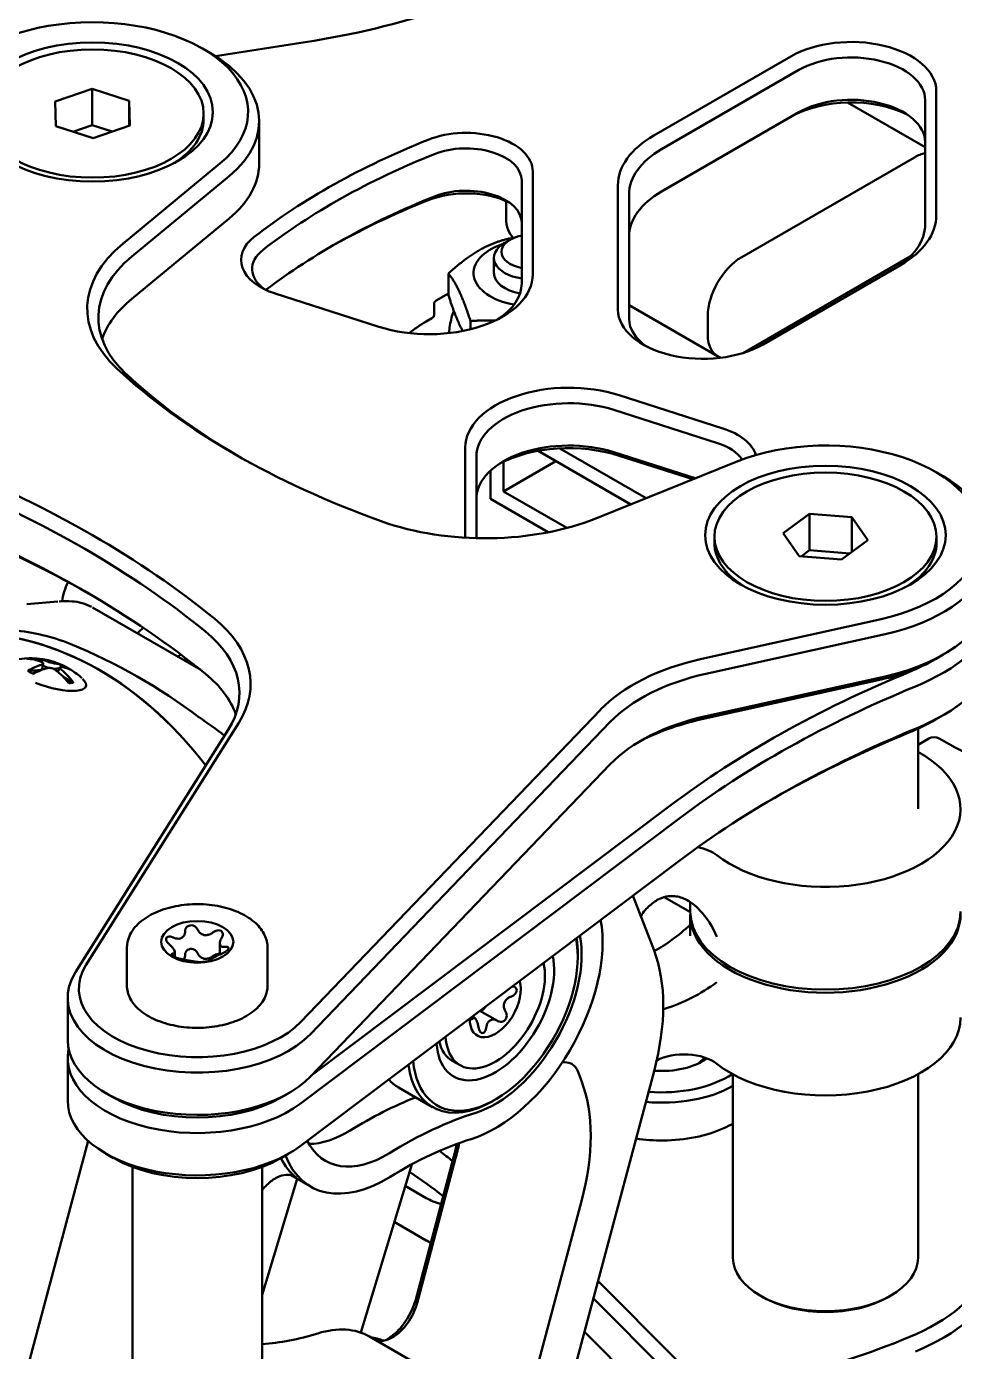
# Model space of a CAD drawing. Header units: millimetres. Extents: x 145 to 303, y 101 to 203.
# Drawn here: x 196.21 to 221.28, y 132.91 to 168.7 of the extents above; entities that cross this region are included whole.
import ezdxf

# ---------------------------------------------------------------- set-up
doc = ezdxf.new("R2010")
doc.units = ezdxf.units.MM
doc.header["$LTSCALE"] = 0.75
doc.layers.add('Visible', color=7, linetype='Continuous', lineweight=50)

msp = doc.modelspace()

# ---------------------------------------------------------------- linework, layer by layer
at = {"layer": 'Visible', "extrusion": (-1e-16, 0.816497, 0.57735)}
for p, q in [((201.316, 167.897), (203.74, 168.272)), ((200.969, 168.101), (201.181, 167.978)), ((216.865, 167.889), (213.158, 165.749)), ((213.37, 165.381), (217.078, 167.522)), ((196.992, 166.671), (197.984, 167.012)), ((197.984, 167.012), (198.991, 166.686)), ((197.984, 167.012), (197.984, 166.032)), ((220.792, 163.597), (220.792, 166.95)), ((197.006, 166.005), (196.992, 166.671)), ((198.991, 166.686), (199.006, 166.019)), ((198.991, 166.686), (198.991, 166.014)), ((218.396, 166.644), (220.492, 165.434)), ((220.492, 166.705), (220.492, 163.352)), ((200.999, 166.345), (200.999, 166.182)), ((202.499, 164.998), (202.499, 166.141)), ((217.078, 166.379), (213.37, 164.238)), ((198.013, 165.679), (197.006, 166.005)), ((197.984, 166.032), (197.468, 165.855)), ((198.529, 165.856), (197.984, 166.032)), ((199.006, 166.019), (198.013, 165.679)), ((201.439, 164.995), (198.814, 162.83)), ((220.202, 165.161), (215.535, 162.467)), ((199.059, 162.486), (201.685, 164.651)), ((209.892, 162.001), (209.892, 164.783)), ((209.592, 164.538), (209.592, 161.756)), ((212.192, 164.402), (212.192, 161.048)), ((209.171, 163.528), (209.171, 163.982)), ((212.492, 160.803), (212.492, 164.157)), ((201.685, 163.508), (199.059, 161.343)), ((209.277, 162.937), (209.136, 162.855)), ((215.573, 159.876), (220.086, 162.482)), ((208.843, 162.447), (208.843, 162.038)), ((216.118, 160.109), (219.825, 162.25)), ((207.612, 162.025), (207.612, 161.435)), ((202.936, 161.483), (205.734, 160.588)), ((207.612, 161.485), (207.285, 161.297)), ((207.226, 161.215), (207.226, 160.902)), ((212.492, 161.172), (214.885, 159.79)), ((207.168, 160.821), (207.014, 160.732)), ((208.21, 160.738), (208.21, 160.519)), ((214.616, 160.875), (214.616, 160.385)), ((215.024, 157.841), (212.226, 158.737)), ((212.08, 158.341), (214.879, 157.445)), ((208.068, 157.323), (208.068, 154.888)), ((210.034, 157.233), (212.536, 155.788)), ((210.624, 157.301), (212.952, 155.957)), ((214.28, 156.493), (212.08, 157.197)), ((212.226, 157.104), (214.215, 156.467)), ((208.368, 154.875), (208.368, 157.078)), ((209.1, 156.139), (210.515, 156.956)), ((209.1, 156.139), (209.1, 156.944)), ((211.639, 155.426), (215.389, 156.942)), ((208.747, 155.935), (208.747, 156.699)), ((220.768, 156.67), (220.98, 156.547)), ((210.811, 155.152), (209.1, 156.139)), ((210.305, 155.035), (208.747, 155.935)), ((216.655, 155.008), (217.367, 155.533)), ((217.367, 155.533), (218.51, 155.439)), ((217.367, 155.533), (217.367, 154.553)), ((218.51, 155.439), (218.941, 154.821)), ((218.51, 155.439), (218.51, 154.503)), ((217.086, 154.39), (216.655, 155.008)), ((214.798, 154.914), (214.798, 154.751)), ((218.941, 154.821), (218.229, 154.296)), ((220.798, 154.914), (220.798, 154.751)), ((218.229, 154.296), (217.086, 154.39)), ((217.367, 154.553), (217.139, 154.385)), ((218.457, 154.464), (217.367, 154.553)), ((196.227, 153.096), (197.062, 153.168)), ((197.993, 153.008), (200.919, 151.318)), ((219.303, 152.691), (214.458, 151.618)), ((214.565, 151.211), (219.41, 152.285)), ((200.299, 151.676), (200.385, 151.733)), ((196.378, 151.604), (196.351, 151.62)), ((196.666, 151.491), (196.639, 151.341)), ((196.709, 151.413), (196.657, 151.443)), ((196.779, 151.382), (196.758, 151.39)), ((197.06, 151.269), (197.112, 151.388)), ((197.288, 151.377), (197.274, 151.376)), ((200.499, 151.561), (200.499, 151.647)), ((220.768, 151.608), (220.98, 151.73)), ((196.593, 151.317), (196.263, 151.288)), ((196.63, 151.329), (196.623, 151.325)), ((197.1, 151.361), (196.959, 151.348)), ((197.465, 150.977), (197.219, 151.119)), ((214.458, 149.985), (219.303, 151.058)), ((219.41, 151.142), (214.565, 150.068)), ((211.722, 150.244), (203.626, 141.812)), ((220.768, 149.975), (220.98, 150.097)), ((201.666, 149.701), (197.538, 143.154)), ((197.82, 143.34), (201.948, 149.887)), ((200.627, 149.827), (200.627, 149.827)), ((203.888, 141.483), (211.984, 149.916)), ((220.298, 147.566), (220.298, 149.732)), ((220.298, 149.295), (220.591, 149.464)), ((220.874, 149.464), (221.156, 149.301)), ((211.984, 148.772), (203.888, 140.34)), ((213.633, 147.675), (203.899, 140.351)), ((203.604, 139.6), (213.871, 147.325)), ((213.871, 146.181), (203.604, 138.457)), ((212.596, 145.222), (213.168, 143.737)), ((213.443, 145.181), (214.148, 144.774)), ((214.147, 144.79), (214.147, 145.045)), ((214.147, 144.137), (214.147, 144.708)), ((201.435, 143.934), (201.435, 143.631)), ((198.927, 142.789), (198.927, 143.81)), ((200.22, 143.698), (200.22, 143.564)), ((202.727, 142.789), (202.727, 143.81)), ((211.106, 143.572), (211.106, 143.653)), ((197.327, 141.32), (197.327, 142.463)), ((208.94, 141.839), (208.464, 142.114)), ((208.324, 141.915), (208.254, 141.955)), ((197.327, 140.83), (197.327, 139.687)), ((207.716, 140.763), (207.928, 140.64)), ((213.168, 140.485), (209.698, 127.473)), ((211.208, 140.217), (211.107, 140.478)), ((215.298, 135.441), (215.298, 140.396)), ((220.298, 135.441), (220.298, 140.397)), ((206.263, 140.043), (207.183, 139.512)), ((198.564, 139.768), (198.352, 139.891)), ((203.09, 139.768), (203.302, 139.891)), ((208.878, 139.714), (208.808, 139.673)), ((197.877, 138.6), (195.222, 128.644)), ((198.564, 138.135), (198.352, 138.258)), ((203.09, 138.135), (203.302, 138.258)), ((207.762, 138.187), (206.729, 134.313)), ((199.077, 119.111), (199.077, 137.895)), ((202.577, 119.111), (202.577, 137.895)), ((205.243, 133.421), (206.62, 137.963)), ((206.765, 134.218), (207.798, 138.091)), ((207.798, 138.091), (207.802, 138.107)), ((203.528, 137.573), (202.577, 134.438)), ((202.577, 134.438), (203.528, 137.573)), ((203.353, 137.674), (203.889, 137.364)), ((206.444, 137.383), (207.014, 137.054)), ((209.923, 132.147), (211.208, 136.966)), ((207.014, 135.91), (206.149, 136.41)), ((207.136, 135.84), (207.014, 135.91)), ((213.785, 132.675), (211.654, 134.806)), ((211.529, 134.339), (213.525, 132.344)), ((216.101, 134.38), (216.03, 134.42)), ((219.495, 134.38), (219.566, 134.42)), ((205.484, 133.312), (208.383, 131.638)), ((213.525, 131.201), (211.289, 133.437))]:
    msp.add_line(p, q, dxfattribs=at)
at = {"layer": 'Visible'}
for centre, radius, start, end in [((211.685, 159.918), 4.092, 167.1407, 173.0344), ((195.388, 147.025), 5.384, 68.1003, 84.909), ((191.409, 137.474), 15.731, 52.989, 67.6256), ((214.058, 143.812), 1.522, 124.7646, 137.8879)]:
    msp.add_arc(centre, radius, start, end, dxfattribs=at)
at = {"layer": 'Visible', "extrusion": (0, 1e-16, -1)}
for centre, radius, start, end in [((-196.322, 149.57), 2.063, 81.3012, 116.5278), ((-196.322, 149.57), 2.063, 122.0826, 132.3612), ((-196.97, 150.873), 0.859, 177.3437, 178.8182)]:
    msp.add_arc(centre, radius, start, end, dxfattribs=at)
at = {"layer": 'Visible', "extrusion": (1e-16, 1e-16, -1)}
msp.add_arc((-201.988, 151.061), 7.716, 278.6887, 281.894, dxfattribs=at)
at = {"layer": 'Visible', "extrusion": (1e-16, -2e-16, -1)}
msp.add_arc((-212.024, 146.722), 4.776, 233.5043, 252.851, dxfattribs=at)
at = {"layer": 'Visible'}
for centre, major_axis, ratio, start_param, end_param in [((199.78, 176.804), (-15.3, 0), 0.57735, 1.832596, 2.356194), ((218.492, 166.95), (2.3, 0), 0.57735, 0, 2.356194), ((197.999, 166.141), (-4.5, 0), 0.57735, 2.530727, 3.926991), ((218.492, 165.562), (-2, 0), 0.57735, 3.141593, 5.497787), ((208.092, 164.783), (1.8, 0), 0.57735, 0, 2.177672), ((215.492, 164.402), (3.3, 0), 0.57735, 2.356194, 3.141593), ((218.642, 156.01), (20.3, 0), 0.57735, 2.177672, 2.501148), ((220.202, 164.1), (0.65, 1.126), 0.57735, 0.464531, 0.785398), ((208.092, 163.395), (1.5, 0), 0.57735, 0, 2.177672), ((218.642, 154.622), (20, 0), 0.57735, 2.177672, 2.494706), ((215.492, 163.014), (3, 0), 0.57735, 2.356194, 3.141593), ((217.492, 163.597), (-3.3, 0), 0.57735, 2.356194, 3.141593), ((203.155, 161.075), (5.3, 0), 0.57735, 2.530727, 3.698573), ((203.809, 162.392), (1.8, 0), 0.57735, 2.501148, 4.206243), ((209.843, 162.447), (1, 0), 0.57735, 2.356194, 4.45871), ((209.843, 162.038), (1.55, 0), 0.57735, 2.0906, 4.413351), ((215.535, 161.406), (0.65, 1.126), 0.57735, 0.785398, 2.356194), ((207.092, 162.001), (2.8, 0), 0.57735, 4.206243, 6.283185), ((209.843, 162.038), (-1, 0), 0.57735, 0, 1.271318), ((203.155, 159.687), (5, 0), 0.57735, 2.530727, 2.942286), ((214.492, 161.048), (-2.3, 0), 0.57735, 0, 2.356194), ((209.843, 159.099), (4, 0), 0.57735, 2.356194, 2.535378), ((207.026, 160.902), (-0.2, 0), 0.57735, 2.356194, 3.141593), ((215.535, 160.916), (0.65, 1.126), 0.57735, 2.356194, 3.273984), ((217.586, 166.264), (22.3, 0), 0.57735, 3.698573, 4.155409), ((210.868, 157.323), (2.8, 0), 0.57735, 1.064651, 3.141593), ((214.151, 156.932), (1.8, 0), 0.57735, 0.185735, 1.064651), ((210.868, 155.935), (2.5, 0), 0.57735, 1.064651, 3.141593), ((176.573, 142.585), (-30.3, 0), 0.57735, 3.758349, 4.095633), ((217.798, 154.71), (-4.5, 0), 0.57735, 1.937315, 3.926991), ((176.573, 141.197), (-30, 0), 0.57735, 3.758349, 4.095633), ((208.599, 157.932), (-5.3, 0), 0.57735, 1.013816, 2.181662), ((197.976, 153.513), (0.588, 0.953), 0.576683, 1.73446, 2.253377), ((196.967, 150.934), (-5.3, 0), 0.57735, 2.792527, 3.758349), ((216.737, 153.69), (6, 0), 0.57735, -0.950222, -0.261799), ((194.97, 140.696), (-1.012, 11.606), 0.757042, -0.87371, -0.038226), ((196.242, 151.623), (0.0236, 0.0008), 0.090313, 2.52496, 3.994395), ((196.846, 151.297), (-0.78, 0.236), 0.305865, -0.745815, -0.557267), ((196.39, 149.585), (-0.451, 2.011), 0.720924, -0.447644, -0.193253), ((196.845, 151.293), (-0.779, 0.236), 0.305865, -0.745237, -0.578767), ((196.336, 151.618), (-0.0223, 0.0068), 0.30889, 4.066846, 5.534007), ((196.34, 151.632), (-0.0242, 0.0002), 0.033602, 4.052904, 5.520537), ((196.334, 149.567), (0.554, 1.987), 0.274331, 0.365766, 0.371794), ((196.318, 149.569), (-0.723, 1.932), 0.947288, -0.634794, -0.628766), ((196.328, 149.566), (1.183, 1.69), 0.850572, 0.350036, 0.356064), ((196.254, 149.621), (1.229, 1.654), 0.542216, 0.055909, 0.310299), ((197.305, 151.368), (-0.0223, 0.0068), 0.308734, 4.161656, 5.628815), ((216.357, 148.761), (5.3, 0), 0.57735, 1.937315, 2.635447), ((217.798, 153.322), (4.2, 0), 0.57735, -1.204277, -0.785398), ((196.282, 151.292), (0.0236, 0.0014), 0.561832, 2.332782, 3.800415), ((196.28, 151.278), (-0.0226, 0.0068), 0.302869, -0.647618, -0.330661), ((196.846, 151.297), (-0.78, 0.236), 0.305865, 0.824981, 1.013529), ((196.388, 151.23), (-0.0241, 0), 0.578813, 0.837382, 2.306814), ((196.254, 149.621), (1.229, 1.654), 0.542216, 0.587227, 0.841618), ((196.39, 149.585), (-0.451, 2.011), 0.720924, -0.978962, -0.724572), ((196.311, 149.573), (0.475, 2.008), 0.507824, -0.377249, -0.37122), ((196.845, 151.293), (-0.779, 0.236), 0.305865, 4.063759, 4.154544), ((196.846, 151.297), (-0.78, 0.236), 0.305865, 3.966574, 4.155122), ((196.967, 149.546), (5, 0), 0.57735, 0.199307, 0.616756), ((237.671, 137.025), (-30.3, 0), 0.57735, -0.950222, -0.654498), ((197.357, 150.979), (-0.0194, 0.0147), 0.508901, 1.108242, 2.575875), ((196.846, 151.297), (-0.78, 0.236), 0.305865, 2.395777, 2.584325), ((197.449, 150.976), (-0.0225, 0.0068), 0.303018, 3.434634, 4.053754), ((197.455, 150.988), (-0.0182, 0.0154), 0.473459, 2.757963, 4.227398), ((216.357, 147.373), (-5, 0), 0.57735, -1.204277, -0.506145), ((216.737, 152.302), (-5.7, 0), 0.57735, 2.191371, 2.356194), ((237.671, 135.637), (30, 0), 0.57735, 2.191371, 2.487094), ((220.732, 149.383), (0.2, 0), 0.57735, 0.785398, 2.356194), ((223.985, 150.934), (4, 0), 0.57735, 3.926991, 5.497787), ((217.797, 147.566), (3.65, 0), 0.57735, 3.779084, 7.09937), ((213.98, 145.934), (-1.1, 0), 0.57735, 3.779084, 4.370731), ((213.98, 144.627), (-1.1, 0), 0.57735, -1.049355, -0.785398), ((217.797, 144.79), (3.65, 0), 0.57735, 3.141593, 6.283185), ((208.878, 142.286), (2.05, 3.551), 0.57735, 3.700098, 5.689536), ((208.808, 142.326), (1.625, 2.815), 0.57735, -0.785398, -0.6179), ((208.878, 142.286), (1.125, 1.949), 0.57735, 2.431386, 5.723529), ((200.827, 142.463), (3.5, 0), 0.57735, 2.792527, 5.77704), ((208.878, 142.286), (0.95, 1.645), 0.57735, 2.417486, 5.737429), ((213.98, 141.606), (-1.1, 0), 0.57735, -1.049355, -1.031927), ((200.827, 140.83), (-3.5, 0), 0.57735, -0.121517, 2.487094), ((208.666, 142.408), (0.95, 1.645), 0.57735, 2.597508, 3.141593), ((208.808, 142.326), (1.625, 2.815), 0.57735, 2.48963, 3.926991), ((213.378, 141.381), (-1.55, 0), 0.57735, 1.436345, 2.473317), ((213.98, 140.3), (1.1, 0), 0.57735, 0.637491, 2.311174), ((207.067, 136.201), (3.207, 5.196), 0.576683, -1.089703, -0.413153), ((213.378, 141.218), (-2.75, 0), 0.57735, 1.412703, 2.343355), ((200.827, 141.075), (-3.2, 0), 0.57735, 0.785398, 2.356194), ((206.333, 128.087), (6.35, 10.999), 0.57735, 0.558505, 0.820305), ((204.878, 141.527), (1.65, 2.858), 0.57735, 3.468813, 3.961897), ((191.847, 131.808), (-19.749, 0), 0.57735, 3.768741, 3.769964), ((200.827, 139.442), (-3.2, 0), 0.57735, 0.785398, 2.356194), ((205.939, 140.915), (2.05, 3.551), 0.57735, 2.70209, 3.961897), ((191.847, 130.42), (-19.449, 0), 0.57735, 3.779371, 3.854524), ((208.075, 137.666), (1.5, 0), 0.57735, 3.926991, 4.257056), ((216.737, 135.727), (6, 0), 0.57735, -0.949777, -0.261799), ((217.798, 135.359), (-2.4, 0), 0.57735, 0.785398, 2.356194), ((205.979, 143.959), (5.95, 10.306), 0.57735, 3.510761, 3.700098), ((204.716, 132.053), (2.3, 0), 0.57735, 1.049903, 1.22113)]:
    msp.add_ellipse(centre, major_axis=major_axis, ratio=ratio, start_param=start_param, end_param=end_param, dxfattribs=at)
at = {"layer": 'Visible', "extrusion": (0, 3e-16, -1)}
for centre, major_axis, ratio, start_param, end_param in [((197.999, 166.386), (-4.2, 0), 0.57735, 0.366519, 3.752458), ((197.999, 166.345), (3, 0), 0.57735, 1.570796326795107, 7.853981633974693), ((218.492, 165.317), (2.3, 0), 0.57735, 3.926991, 5.430238), ((197.999, 166.182), (-3, 0), 0.57735, 3.141593, 3.886147), ((207.092, 161.756), (-2.5, 0), 0.57735, 3.141593, 3.868659), ((176.573, 140.952), (-30.3, 0), 0.57735, 2.187552, 2.351232), ((196.396, 149.539), (0.805, 1.897), 0.606159, -0.173139, 0.081252), ((216.737, 153.935), (-5.7, 0), 0.57735, 3.926991, 4.091815), ((237.671, 136.78), (-30, 0), 0.57735, 0.654498, 0.950222), ((217.797, 144.708), (3.65, 0), 0.57735, -0.019374, 3.160967), ((205.939, 140.915), (1.65, 2.858), 0.57735, 2.321288, 3.516067)]:
    msp.add_ellipse(centre, major_axis=major_axis, ratio=ratio, start_param=start_param, end_param=end_param, dxfattribs=at)
at = {"layer": 'Visible'}
for centre in [(197.999, 166.386), (217.798, 154.955)]:
    msp.add_ellipse(centre, major_axis=(3.25, 0), ratio=0.57735, dxfattribs=at)
at = {"layer": 'Visible', "extrusion": (1e-16, 3e-16, -1)}
for centre, major_axis, ratio, start_param, end_param in [((218.492, 166.705), (-2, 0), 0.57735, 0.785398, 3.141593), ((208.092, 164.538), (1.5, 0), 0.57735, 4.105513, 6.283185), ((214.151, 156.688), (1.5, 0), 0.57735, -1.064651, -0.372859), ((196.505, 151.504), (-0.157, 0.015), 0.329295, 3.463006, 3.851648), ((196.875, 151.536), (-0.151, 0.043), 0.120418, 3.802709, 4.191351)]:
    msp.add_ellipse(centre, major_axis=major_axis, ratio=ratio, start_param=start_param, end_param=end_param, dxfattribs=at)
at = {"layer": 'Visible', "extrusion": (-1e-16, 2e-16, -1)}
for centre, major_axis, start_param, end_param in [((215.492, 164.157), (3, 0), 3.141593, 3.926991), ((217.492, 163.352), (-3, 0), 3.141593, 3.926991), ((203.809, 162.147), (1.5, 0), 2.451776, 3.782037), ((207.426, 161.215), (0.2, 0), 3.141593, 3.926991), ((216.737, 152.547), (6, 0), 0.261799, 0.950222), ((237.671, 135.392), (-30.3, 0), 0.790361, 0.950222)]:
    msp.add_ellipse(centre, major_axis=major_axis, ratio=0.57735, start_param=start_param, end_param=end_param, dxfattribs=at)
at = {"layer": 'Visible', "extrusion": (0, 2e-16, -1)}
for centre, major_axis, ratio, start_param, end_param in [((197.999, 164.998), (-4.5, 0), 0.57735, 3.141593, 3.752458), ((218.642, 155.765), (-20, 0), 0.57735, 0.640445, 0.96392), ((210.09, 164.059), (0.65, 1.126), 0.57735, 3.254757, 3.926991), ((203.155, 160.83), (5, 0), 0.57735, 2.584612, 3.752458), ((214.492, 160.803), (-2, 0), 0.57735, -0.712958, 0), ((210.868, 157.078), (2.5, 0), 0.57735, 3.141593, 5.218534), ((217.798, 154.914), (3, 0), 0.57735, 1.570796326795364, 7.85398163397495), ((217.798, 153.567), (4.5, 0), 0.57735, 0, 1.204277), ((194.97, 140.696), (-1.012, 11.606), 0.757042, 0.030705, 0.87371), ((196.967, 150.689), (-5, 0), 0.57735, 2.524837, 3.490659), ((196.396, 149.539), (0.805, 1.897), 0.606159, -0.704457, -0.450067), ((196.26, 149.574), (0.129, 2.057), 0.784867, -0.021163, 0.233227), ((197.255, 151.317), (-0.139, 0.074), 0.27129, 0.200929, 0.589571), ((196.896, 151.285), (-0.147, 0.049), 0.47671, 1.034254, 1.817238), ((196.906, 151.279), (-0.149, 0.051), 0.478857, 1.814765, 2.203407), ((216.357, 147.128), (-5.3, 0), 0.57735, 0.814116, 1.204277), ((208.878, 142.286), (1.575, 2.728), 0.57735, 0.581188, 3.830267), ((208.878, 142.286), (0.487, 0.844), 0.57735, 0.460501, 3.950955), ((217.797, 141.932), (3.65, 0), 0.57735, 0, 2.504102), ((200.827, 141.32), (-3.5, 0), 0.57735, 3.647738, 6.283185), ((205.273, 128.699), (6.35, 10.999), 0.57735, -0.820305, -0.622366), ((205.726, 141.038), (2.05, 3.551), 0.57735, 3.228585, 3.502114), ((208.075, 136.523), (-1.5, 0), 0.57735, -0.895783, -0.785398), ((216.737, 135.972), (5.7, 0), 0.57735, 0.261799, 0.949777)]:
    msp.add_ellipse(centre, major_axis=major_axis, ratio=ratio, start_param=start_param, end_param=end_param, dxfattribs=at)
at = {"layer": 'Visible', "extrusion": (0, 0, -1)}
for centre, major_axis, ratio, start_param, end_param in [((208.092, 163.15), (1.8, 0), 0.57735, 4.105513, 5.41054), ((217.798, 154.751), (-3, 0), 0.57735, -0.744554, 0), ((217.798, 154.751), (-3, 0), 0.57735, 3.141593, 3.886147), ((196.865, 151.538), (-0.15, 0.041), 0.124256, 4.19249, 4.975475), ((197.25, 151.316), (-0.137, 0.073), 0.276752, -0.58199, 0.200995)]:
    msp.add_ellipse(centre, major_axis=major_axis, ratio=ratio, start_param=start_param, end_param=end_param, dxfattribs=at)
at = {"layer": 'Visible', "extrusion": (-1e-16, 6e-16, -1)}
msp.add_ellipse((218.642, 154.377), major_axis=(-20.3, 0), ratio=0.57735, start_param=0.792815, end_param=0.96392, dxfattribs=at)
at = {"layer": 'Visible', "extrusion": (-1e-16, 1e-16, -1)}
for centre, major_axis, ratio, start_param, end_param in [((209.843, 162.61), (0.8, 0), 0.57735, 1.889893, 4.393292), ((196.505, 151.511), (-0.157, 0.015), 0.319559, 2.290492, 2.679134), ((196.854, 151.542), (-0.152, 0.041), 0.121729, -1.306465, -0.917823)]:
    msp.add_ellipse(centre, major_axis=major_axis, ratio=ratio, start_param=start_param, end_param=end_param, dxfattribs=at)
at = {"layer": 'Visible', "extrusion": (0, 1e-16, -1)}
for centre, major_axis, ratio, start_param, end_param in [((217.586, 166.019), (-22, 0), 0.57735, -0.778603, -0.55698), ((210.868, 155.69), (2.8, 0), 0.57735, 3.982109, 5.218534), ((176.573, 142.34), (-30, 0), 0.57735, 2.187552, 2.524837), ((196.317, 149.577), (1.644, 1.247), 0.786629, -0.761901, -0.755873), ((213.319, 143.511), (1, 1.732), 0.57735, -0.877008, -0.83213), ((206.333, 128.087), (5.95, 10.306), 0.57735, -0.820305, -0.558505)]:
    msp.add_ellipse(centre, major_axis=major_axis, ratio=ratio, start_param=start_param, end_param=end_param, dxfattribs=at)
at = {"layer": 'Visible', "extrusion": (0, 4e-16, -1)}
msp.add_ellipse((217.798, 154.955), major_axis=(-4.2, 0), ratio=0.57735, start_param=0.959931, end_param=4.34587, dxfattribs=at)
at = {"layer": 'Visible', "extrusion": (2e-16, 3e-16, -1)}
msp.add_ellipse((196.334, 149.57), major_axis=(0.018, 2.063), ratio=0.443881, start_param=0.328632, end_param=0.33466, dxfattribs=at)
at = {"layer": 'Visible', "extrusion": (-1e-16, -1e-16, -1)}
msp.add_ellipse((196.512, 151.507), major_axis=(-0.154, 0.015), ratio=0.324214, start_param=2.678474, end_param=3.461458, dxfattribs=at)
at = {"layer": 'Visible', "extrusion": (1e-16, 6e-16, -1)}
msp.add_ellipse((196.81, 151.422), major_axis=(-0.149, 0.045), ratio=0.306934, start_param=-1.308137, end_param=-0.917617, dxfattribs=at)
at = {"layer": 'Visible', "extrusion": (-1e-16, 7e-16, -1)}
msp.add_ellipse((196.83, 151.415), major_axis=(-0.149, 0.045), ratio=0.307767, start_param=-1.520997, end_param=-1.315253, dxfattribs=at)
at = {"layer": 'Visible', "extrusion": (-1e-16, 3e-16, -1)}
for centre, major_axis, ratio, start_param, end_param in [((196.311, 149.576), (0.947, 1.833), 0.210388, -0.272241, -0.266213), ((196.482, 151.38), (-0.149, 0.046), 0.304792, 3.398812, 3.789332)]:
    msp.add_ellipse(centre, major_axis=major_axis, ratio=ratio, start_param=start_param, end_param=end_param, dxfattribs=at)
at = {"layer": 'Visible', "extrusion": (-3.9e-15, -7e-15, -1)}
msp.add_ellipse((197.309, 151.381), major_axis=(-0.021, 0.0115), ratio=0.027392, start_param=4.145799, end_param=5.615231, dxfattribs=at)
at = {"layer": 'Visible', "extrusion": (-2e-16, 0, -1)}
msp.add_ellipse((196.812, 151.185), major_axis=(-1.011, 0.307), ratio=0.305865, start_param=2.606058, end_param=4.98021, dxfattribs=at)
at = {"layer": 'Visible', "extrusion": (1e-16, 1.1e-15, -1)}
msp.add_ellipse((196.489, 151.385), major_axis=(-0.15, 0.045), ratio=0.303974, start_param=3.10561, end_param=3.399188, dxfattribs=at)
at = {"layer": 'Visible', "extrusion": (1e-16, 2e-16, -1)}
for centre, major_axis, ratio, start_param, end_param in [((196.885, 151.285), (-0.149, 0.049), 0.480168, 0.647582, 1.036223), ((191.847, 131.563), (-19.449, 0), 0.57735, 2.494995, 2.525852), ((208.591, 142.545), (19.7, 0), 0.57735, 0.949777, 1.153112)]:
    msp.add_ellipse(centre, major_axis=major_axis, ratio=ratio, start_param=start_param, end_param=end_param, dxfattribs=at)
at = {"layer": 'Visible', "extrusion": (-1e-16, 5e-16, -1)}
msp.add_ellipse((196.849, 151.412), major_axis=(-0.149, 0.046), ratio=0.306077, start_param=3.790805, end_param=3.96572, dxfattribs=at)
at = {"layer": 'Visible', "extrusion": (-2e-16, 1e-16, -1)}
for centre, major_axis, ratio, start_param, end_param in [((196.327, 149.574), (-1.333, 1.575), 0.883345, 1.09576, 1.101789), ((196.26, 149.574), (0.129, 2.057), 0.784867, 0.510155, 0.764546)]:
    msp.add_ellipse(centre, major_axis=major_axis, ratio=ratio, start_param=start_param, end_param=end_param, dxfattribs=at)
at = {"layer": 'Visible', "extrusion": (2e-16, 4e-16, -1)}
msp.add_ellipse((197.256, 151.31), major_axis=(-0.139, 0.074), ratio=0.281027, start_param=-0.972398, end_param=-0.583756, dxfattribs=at)
at = {"layer": 'Visible', "extrusion": (1e-16, 0, -1)}
msp.add_ellipse((216.357, 148.516), major_axis=(-5, 0), ratio=0.57735, start_param=0.506145, end_param=1.204277, dxfattribs=at)
at = {"layer": 'Visible', "extrusion": (1e-16, -1e-16, -1)}
msp.add_ellipse((200.827, 143.973), major_axis=(0.975, 0), ratio=0.57735, start_param=1.570796326795122, end_param=7.853981633974708, dxfattribs=at)
at = {"layer": 'Visible', "extrusion": (2e-16, 0, -1)}
msp.add_ellipse((208.878, 142.286), major_axis=(1.65, 2.858), ratio=0.57735, start_param=0.583634, end_param=2.583087, dxfattribs=at)
at = {"layer": 'Visible', "extrusion": (3e-16, 1e-16, -1)}
msp.add_ellipse((209.027, 139.72), major_axis=(3.207, 5.196), ratio=0.576683, start_param=0.413153, end_param=1.089703, dxfattribs=at)
at = {"layer": 'Visible', "extrusion": (-1e-16, -3e-16, -1)}
msp.add_ellipse((200.827, 142.708), major_axis=(3.2, 0), ratio=0.57735, start_param=0.506145, end_param=3.490659, dxfattribs=at)
at = {"layer": 'Visible', "extrusion": (0, -2e-16, -1)}
msp.add_ellipse((213.378, 141.136), major_axis=(1.25, 0), ratio=0.57735, start_param=0.406068, end_param=0.671619, dxfattribs=at)
at = {"layer": 'Visible', "extrusion": (2e-16, 5e-16, -1)}
msp.add_ellipse((213.378, 141.381), major_axis=(2.55, 0), ratio=0.57735, start_param=0.7262, end_param=1.712428, dxfattribs=at)
at = {"layer": 'Visible', "extrusion": (-2e-16, 3e-16, -1)}
msp.add_ellipse((207.888, 142.857), major_axis=(1.625, 2.815), ratio=0.57735, start_param=3.141593, end_param=3.322695, dxfattribs=at)
at = {"layer": 'Visible', "extrusion": (1e-16, 1e-16, -1)}
for centre, major_axis, start_param, end_param in [((200.827, 139.687), (3.5, 0), 0.654498, 3.141593), ((203.434, 129.761), (2.05, 3.551), -0.558505, 0)]:
    msp.add_ellipse(centre, major_axis=major_axis, ratio=0.57735, start_param=start_param, end_param=end_param, dxfattribs=at)
at = {"layer": 'Visible', "extrusion": (1e-16, -2e-16, -1)}
for centre, major_axis, start_param, end_param in [((200.827, 141.075), (-3.2, 0), 3.926991, 5.497787), ((217.798, 135.441), (-2.5, 0), 3.141593, 6.283185)]:
    msp.add_ellipse(centre, major_axis=major_axis, ratio=0.57735, start_param=start_param, end_param=end_param, dxfattribs=at)
at = {"layer": 'Visible', "extrusion": (4e-16, -1e-16, -1)}
msp.add_ellipse((205.934, 134.215), major_axis=(0.584, 1.033), ratio=0.591653, start_param=1.157157, end_param=1.181606, dxfattribs=at)
at = {"layer": 'Visible'}
for points, weights in [([(207.612, 162.025), (208.429, 162.769), (209.245, 162.968)], [1, 1.15470053838, 1]), ([(209.245, 162.968), (209.302, 162.973), (209.358, 162.977)], [1, 1.0069078745, 1.01319883156]), ([(207.612, 161.435), (207.817, 160.806), (207.998, 160.472)], [1, 1.10132894045, 1.06991685388]), ([(208.875, 160.755), (208.562, 160.769), (208.21, 160.738)], [1.06313246409, 1.04418777454, 1])]:
    msp.add_rational_spline(points, weights, degree=2, dxfattribs=at)
at = {"layer": 'Visible', "extrusion": (6.7422e-12, 2.8587e-12, -1)}
msp.add_rational_spline([(208.21, 160.738), (207.911, 161.654), (207.612, 162.025)], [1, 1.15470053838, 1], degree=2, dxfattribs=at)
at = {"layer": 'Visible'}
for points in [[(207.696, 160.829), (207.71, 160.891), (207.731, 160.952), (207.76, 161.011)], [(200.881, 150.038), (201.109, 149.879), (201.339, 149.713), (201.565, 149.541)], [(212.811, 144.665), (212.843, 144.725), (212.882, 144.782), (212.929, 144.832)], [(214.147, 144.436), (213.825, 144.146), (213.496, 143.893), (213.174, 143.722)]]:
    msp.add_open_spline(points, degree=3, dxfattribs=at)
for points, knots in [([(197.097, 153.17), (197.216, 153.179), (197.331, 153.181), (197.536, 153.162), (197.625, 153.148), (197.8, 153.099), (197.886, 153.065), (197.968, 153.021)], [0.0047142, 0.0047142, 0.0047142, 0.0047142, 0.0499975, 0.0499975, 0.0838467, 0.0838467, 0.1156222, 0.1156222, 0.1156222, 0.1156222]), ([(202.727, 143.81), (202.727, 143.928), (202.699, 144.046), (202.591, 144.273), (202.508, 144.381), (202.289, 144.584), (202.147, 144.676), (201.823, 144.829), (201.639, 144.889), (201.253, 144.969), (201.05, 144.99), (200.645, 144.993), (200.443, 144.974), (200.056, 144.9), (199.871, 144.843), (199.538, 144.694), (199.389, 144.602), (199.148, 144.386), (199.053, 144.263), (198.951, 144.027), (198.927, 143.919), (198.927, 143.81)], [1.351153, 1.351153, 1.351153, 1.351153, 1.618414, 1.618414, 1.909287, 1.909287, 2.237453, 2.237453, 2.575495, 2.575495, 2.911006, 2.911006, 3.245013, 3.245013, 3.580338, 3.580338, 3.918322, 3.918322, 4.247735, 4.247735, 4.492746, 4.492746, 4.492746, 4.492746]), ([(214.864, 144.107), (214.864, 144.109), (214.863, 144.111), (214.748, 144.377), (214.594, 144.629), (214.281, 144.957), (214.145, 145.059), (213.9, 145.175), (213.789, 145.206), (213.592, 145.215), (213.51, 145.204), (213.432, 145.178)], [-0.0006031, -0.0006031, -0.0006031, -0.0006031, 0, 0, 0.0864418, 0.0864418, 0.1451173, 0.1451173, 0.189663, 0.189663, 0.2227246, 0.2227246, 0.2227246, 0.2227246]), ([(200.832, 144.31), (200.821, 144.334), (200.805, 144.355), (200.767, 144.389), (200.743, 144.403), (200.691, 144.42), (200.662, 144.423), (200.611, 144.416), (200.585, 144.407), (200.543, 144.378), (200.527, 144.358), (200.506, 144.316), (200.5, 144.292), (200.5, 144.267)], [0.05697959, 0.05697959, 0.05697959, 0.05697959, 0.0649325, 0.0649325, 0.07288001, 0.07288001, 0.08082753, 0.08082753, 0.08877504, 0.08877504, 0.09672256, 0.09672256, 0.10467546, 0.10467546, 0.10467546, 0.10467546]), ([(201.487, 144.089), (201.474, 144.067), (201.463, 144.046), (201.445, 144.002), (201.438, 143.976), (201.433, 143.928), (201.436, 143.907), (201.448, 143.873), (201.46, 143.859), (201.49, 143.841), (201.509, 143.836), (201.545, 143.834), (201.564, 143.835), (201.584, 143.838)], [0.01396511, 0.01396511, 0.01396511, 0.01396511, 0.02138079, 0.02138079, 0.03024462, 0.03024462, 0.03910845, 0.03910845, 0.04797229, 0.04797229, 0.05683612, 0.05683612, 0.0642518, 0.0642518, 0.0642518, 0.0642518]), ([(200.397, 143.51), (200.376, 143.514), (200.351, 143.519), (200.302, 143.532), (200.275, 143.541), (200.224, 143.562), (200.201, 143.573), (200.165, 143.596), (200.151, 143.607), (200.136, 143.628), (200.135, 143.637), (200.143, 143.649), (200.153, 143.654), (200.167, 143.655)], [-0.10467546, -0.10467546, -0.10467546, -0.10467546, -0.09672256, -0.09672256, -0.08877504, -0.08877504, -0.08082753, -0.08082753, -0.07288001, -0.07288001, -0.0649325, -0.0649325, -0.05697959, -0.05697959, -0.05697959, -0.05697959]), ([(200.5, 143.629), (200.5, 143.654), (200.506, 143.678), (200.527, 143.719), (200.543, 143.739), (200.585, 143.768), (200.611, 143.777), (200.662, 143.784), (200.691, 143.781), (200.743, 143.765), (200.767, 143.75), (200.805, 143.716), (200.821, 143.695), (200.832, 143.672)], [-0.10467546, -0.10467546, -0.10467546, -0.10467546, -0.09672256, -0.09672256, -0.08877504, -0.08877504, -0.08082753, -0.08082753, -0.07288001, -0.07288001, -0.0649325, -0.0649325, -0.05697959, -0.05697959, -0.05697959, -0.05697959]), ([(201.482, 143.65), (201.459, 143.641), (201.435, 143.631), (201.386, 143.609), (201.357, 143.596), (201.301, 143.568), (201.275, 143.554), (201.232, 143.531), (201.212, 143.52), (201.181, 143.502), (201.17, 143.495), (201.158, 143.484), (201.155, 143.48), (201.155, 143.476)], [0.01396511, 0.01396511, 0.01396511, 0.01396511, 0.02138079, 0.02138079, 0.03024462, 0.03024462, 0.03910845, 0.03910845, 0.04797229, 0.04797229, 0.05683612, 0.05683612, 0.0642518, 0.0642518, 0.0642518, 0.0642518]), ([(201.257, 143.595), (201.279, 143.612), (201.303, 143.626), (201.352, 143.644), (201.38, 143.649), (201.415, 143.648), (201.425, 143.647), (201.435, 143.644)], [-0.10467546, -0.10467546, -0.10467546, -0.10467546, -0.09672256, -0.09672256, -0.08877504, -0.08877504, -0.08552805, -0.08552805, -0.08552805, -0.08552805]), ([(198.927, 142.789), (198.927, 142.672), (198.957, 142.555), (199.073, 142.33), (199.162, 142.223), (199.394, 142.027), (199.539, 141.94), (199.868, 141.797), (200.052, 141.741), (200.439, 141.667), (200.642, 141.649), (201.047, 141.651), (201.249, 141.672), (201.633, 141.749), (201.815, 141.806), (202.14, 141.953), (202.284, 142.043), (202.516, 142.249), (202.606, 142.364), (202.705, 142.585), (202.727, 142.687), (202.727, 142.789)], [4.492746, 4.492746, 4.492746, 4.492746, 4.783071, 4.783071, 5.090469, 5.090469, 5.416724, 5.416724, 5.745564, 5.745564, 6.07294, 6.07294, 6.399674, 6.399674, 6.727122, 6.727122, 7.05601, 7.05601, 7.381684, 7.381684, 7.634339, 7.634339, 7.634339, 7.634339]), ([(209.314, 142.499), (209.289, 142.491), (209.265, 142.48), (209.219, 142.452), (209.193, 142.432), (209.151, 142.386), (209.134, 142.359), (209.113, 142.305), (209.107, 142.275), (209.108, 142.214), (209.115, 142.184), (209.132, 142.136), (209.143, 142.114), (209.156, 142.094)], [0.01396511, 0.01396511, 0.01396511, 0.01396511, 0.02138079, 0.02138079, 0.03024462, 0.03024462, 0.03910845, 0.03910845, 0.04797229, 0.04797229, 0.05683612, 0.05683612, 0.0642518, 0.0642518, 0.0642518, 0.0642518]), ([(209.156, 142.094), (209.171, 142.072), (209.18, 142.047), (209.189, 141.996), (209.189, 141.968), (209.176, 141.915), (209.163, 141.889), (209.131, 141.849), (209.11, 141.832), (209.063, 141.812), (209.038, 141.809), (208.992, 141.813), (208.969, 141.821), (208.948, 141.834)], [-0.10467546, -0.10467546, -0.10467546, -0.10467546, -0.09672256, -0.09672256, -0.08877504, -0.08877504, -0.08082753, -0.08082753, -0.07288001, -0.07288001, -0.0649325, -0.0649325, -0.05697959, -0.05697959, -0.05697959, -0.05697959]), ([(208.424, 141.671), (208.421, 141.697), (208.416, 141.723), (208.403, 141.773), (208.394, 141.802), (208.373, 141.851), (208.362, 141.872), (208.341, 141.902), (208.33, 141.912), (208.309, 141.922), (208.299, 141.921), (208.282, 141.912), (208.275, 141.905), (208.267, 141.895)], [0.01396511, 0.01396511, 0.01396511, 0.01396511, 0.02138079, 0.02138079, 0.03024462, 0.03024462, 0.03910845, 0.03910845, 0.04797229, 0.04797229, 0.05683612, 0.05683612, 0.0642518, 0.0642518, 0.0642518, 0.0642518]), ([(208.948, 141.834), (208.928, 141.847), (208.907, 141.856), (208.863, 141.871), (208.836, 141.875), (208.784, 141.872), (208.758, 141.865), (208.717, 141.84), (208.697, 141.822), (208.666, 141.777), (208.655, 141.751), (208.641, 141.702), (208.636, 141.678), (208.633, 141.653)], [0.01396511, 0.01396511, 0.01396511, 0.01396511, 0.02138079, 0.02138079, 0.03024462, 0.03024462, 0.03910845, 0.03910845, 0.04797229, 0.04797229, 0.05683612, 0.05683612, 0.0642518, 0.0642518, 0.0642518, 0.0642518]), ([(211.107, 140.478), (211.088, 140.528), (211.061, 140.572), (210.997, 140.644), (210.959, 140.672), (210.849, 140.72), (210.771, 140.728), (210.687, 140.714)], [0, 0, 0, 0, 0.02424074, 0.02424074, 0.04847946, 0.04847946, 0.08629027, 0.08629027, 0.08629027, 0.08629027]), ([(203.506, 137.603), (203.455, 137.644), (203.394, 137.669), (203.26, 137.688), (203.186, 137.682), (203.042, 137.641), (202.95, 137.603), (202.751, 137.457), (202.664, 137.373), (202.583, 137.271), (202.58, 137.267), (202.577, 137.264)], [0, 0, 0, 0, 0.0335586, 0.0335586, 0.0671238, 0.0671238, 0.096723, 0.096723, 0.1208998, 0.1208998, 0.1218633, 0.1218633, 0.1218633, 0.1218633]), ([(206.721, 134.287), (206.645, 134.019), (206.494, 133.742), (206.206, 133.421), (206.101, 133.33), (205.968, 133.244), (205.943, 133.23), (205.918, 133.216)], [0.0024312, 0.0024312, 0.0024312, 0.0024312, 0.0760608, 0.0760608, 0.1141614, 0.1141614, 0.1230867, 0.1230867, 0.1230867, 0.1230867])]:
    msp.add_open_spline(points, degree=3, knots=knots, dxfattribs=at)
at = {"layer": 'Visible', "extrusion": (1.33015e-10, -1.42334e-10, -1)}
msp.add_open_spline([(199.207, 152.307), (199.259, 152.356), (199.312, 152.408), (199.365, 152.461)], degree=3, dxfattribs=at)
at = {"layer": 'Visible', "extrusion": (-3.0662e-12, 1.6928e-12, -1)}
msp.add_open_spline([(200.172, 144.094), (200.195, 144.083), (200.219, 144.074), (200.268, 144.061), (200.297, 144.057), (200.353, 144.06), (200.379, 144.067), (200.423, 144.09), (200.443, 144.108), (200.474, 144.15), (200.484, 144.176), (200.496, 144.221), (200.499, 144.244), (200.5, 144.267)], degree=3, knots=[0.01396511, 0.01396511, 0.01396511, 0.01396511, 0.02138079, 0.02138079, 0.03024462, 0.03024462, 0.03910845, 0.03910845, 0.04797229, 0.04797229, 0.05683612, 0.05683612, 0.0642518, 0.0642518, 0.0642518, 0.0642518], dxfattribs=at)
at = {"layer": 'Visible', "extrusion": (4.3715e-12, 9.9127e-12, -1)}
msp.add_open_spline([(200.832, 144.31), (200.842, 144.288), (200.855, 144.267), (200.886, 144.228), (200.908, 144.207), (200.959, 144.174), (200.988, 144.163), (201.044, 144.153), (201.075, 144.153), (201.137, 144.165), (201.167, 144.177), (201.215, 144.202), (201.236, 144.217), (201.257, 144.233)], degree=3, knots=[0.01396511, 0.01396511, 0.01396511, 0.01396511, 0.02138079, 0.02138079, 0.03024462, 0.03024462, 0.03910845, 0.03910845, 0.04797229, 0.04797229, 0.05683612, 0.05683612, 0.0642518, 0.0642518, 0.0642518, 0.0642518], dxfattribs=at)
at = {"layer": 'Visible', "extrusion": (-8.4109e-12, -1.51552e-11, -1)}
msp.add_open_spline([(201.257, 144.233), (201.279, 144.251), (201.303, 144.265), (201.352, 144.283), (201.38, 144.288), (201.43, 144.286), (201.453, 144.279), (201.489, 144.257), (201.503, 144.24), (201.518, 144.201), (201.519, 144.178), (201.511, 144.134), (201.501, 144.111), (201.487, 144.089)], degree=3, knots=[-0.10467546, -0.10467546, -0.10467546, -0.10467546, -0.09672256, -0.09672256, -0.08877504, -0.08877504, -0.08082753, -0.08082753, -0.07288001, -0.07288001, -0.0649325, -0.0649325, -0.05697959, -0.05697959, -0.05697959, -0.05697959], dxfattribs=at)
at = {"layer": 'Visible', "extrusion": (8.3066e-12, -5.753e-13, -1)}
msp.add_open_spline([(200.07, 143.906), (200.049, 143.924), (200.03, 143.944), (200.002, 143.983), (199.991, 144.004), (199.982, 144.044), (199.984, 144.063), (200, 144.092), (200.015, 144.104), (200.052, 144.117), (200.075, 144.118), (200.122, 144.113), (200.147, 144.105), (200.172, 144.094)], degree=3, knots=[-0.10467546, -0.10467546, -0.10467546, -0.10467546, -0.09672256, -0.09672256, -0.08877504, -0.08877504, -0.08082753, -0.08082753, -0.07288001, -0.07288001, -0.0649325, -0.0649325, -0.05697959, -0.05697959, -0.05697959, -0.05697959], dxfattribs=at)
at = {"layer": 'Visible', "extrusion": (2.02003e-11, 1.14935e-11, -1)}
msp.add_open_spline([(200.167, 143.655), (200.18, 143.656), (200.191, 143.659), (200.209, 143.669), (200.216, 143.677), (200.221, 143.7), (200.219, 143.715), (200.206, 143.748), (200.195, 143.769), (200.164, 143.812), (200.145, 143.834), (200.109, 143.871), (200.09, 143.889), (200.07, 143.906)], degree=3, knots=[0.01396511, 0.01396511, 0.01396511, 0.01396511, 0.02138079, 0.02138079, 0.03024462, 0.03024462, 0.03910845, 0.03910845, 0.04797229, 0.04797229, 0.05683612, 0.05683612, 0.0642518, 0.0642518, 0.0642518, 0.0642518], dxfattribs=at)
at = {"layer": 'Visible', "extrusion": (-1.01616e-10, 3.22291e-11, -1)}
msp.add_open_spline([(200.5, 143.629), (200.499, 143.605), (200.496, 143.582), (200.485, 143.54), (200.476, 143.518), (200.464, 143.498)], degree=3, knots=[-0.0642518, -0.0642518, -0.0642518, -0.0642518, -0.05683612, -0.05683612, -0.0490499, -0.0490499, -0.0490499, -0.0490499], dxfattribs=at)
at = {"layer": 'Visible', "extrusion": (-9.22e-13, 4.3312e-12, -1)}
msp.add_open_spline([(201.257, 143.595), (201.236, 143.578), (201.215, 143.564), (201.167, 143.538), (201.137, 143.526), (201.075, 143.514), (201.044, 143.514), (200.988, 143.524), (200.959, 143.535), (200.908, 143.568), (200.886, 143.589), (200.855, 143.629), (200.842, 143.649), (200.832, 143.672)], degree=3, knots=[-0.0642518, -0.0642518, -0.0642518, -0.0642518, -0.05683612, -0.05683612, -0.04797229, -0.04797229, -0.03910845, -0.03910845, -0.03024462, -0.03024462, -0.02138079, -0.02138079, -0.01396511, -0.01396511, -0.01396511, -0.01396511], dxfattribs=at)
at = {"layer": 'Visible', "extrusion": (-8.224e-13, 1.5369e-12, -1)}
msp.add_open_spline([(201.584, 143.838), (201.606, 143.841), (201.625, 143.84), (201.653, 143.833), (201.664, 143.825), (201.672, 143.804), (201.67, 143.79), (201.654, 143.76), (201.64, 143.744), (201.602, 143.712), (201.579, 143.697), (201.533, 143.671), (201.507, 143.66), (201.482, 143.65)], degree=3, knots=[-0.10467546, -0.10467546, -0.10467546, -0.10467546, -0.09672256, -0.09672256, -0.08877504, -0.08877504, -0.08082753, -0.08082753, -0.07288001, -0.07288001, -0.0649325, -0.0649325, -0.05697959, -0.05697959, -0.05697959, -0.05697959], dxfattribs=at)
at = {"layer": 'Visible', "extrusion": (2.5304e-12, -1.76423e-11, -1)}
msp.add_open_spline([(201.155, 143.476), (201.154, 143.472), (201.149, 143.467), (201.128, 143.457), (201.111, 143.452), (201.069, 143.441), (201.044, 143.437), (200.992, 143.43), (200.964, 143.428), (200.911, 143.426), (200.887, 143.426), (200.849, 143.429), (200.833, 143.431), (200.822, 143.433)], degree=3, knots=[-0.10467546, -0.10467546, -0.10467546, -0.10467546, -0.09672256, -0.09672256, -0.08877504, -0.08877504, -0.08082753, -0.08082753, -0.07288001, -0.07288001, -0.0649325, -0.0649325, -0.05697959, -0.05697959, -0.05697959, -0.05697959], dxfattribs=at)
at = {"layer": 'Visible', "extrusion": (-6.8395e-12, -1.8017e-12, -1)}
msp.add_open_spline([(209.344, 142.776), (209.359, 142.773), (209.373, 142.77), (209.406, 142.757), (209.425, 142.743), (209.45, 142.709), (209.456, 142.688), (209.456, 142.645), (209.45, 142.621), (209.425, 142.576), (209.406, 142.555), (209.365, 142.523), (209.34, 142.509), (209.314, 142.499)], degree=3, knots=[-0.1015463, -0.1015463, -0.1015463, -0.1015463, -0.09672256, -0.09672256, -0.08877504, -0.08877504, -0.08082753, -0.08082753, -0.07288001, -0.07288001, -0.0649325, -0.0649325, -0.05697959, -0.05697959, -0.05697959, -0.05697959], dxfattribs=at)
at = {"layer": 'Visible', "extrusion": (-1.8767e-12, -1.7719e-12, -1)}
msp.add_open_spline([(208.619, 142.23), (208.612, 142.215), (208.604, 142.201), (208.578, 142.168), (208.556, 142.152), (208.518, 142.135), (208.502, 142.131), (208.486, 142.13)], degree=3, knots=[-0.08564527, -0.08564527, -0.08564527, -0.08564527, -0.08082753, -0.08082753, -0.07288001, -0.07288001, -0.06760412, -0.06760412, -0.06760412, -0.06760412], dxfattribs=at)
at = {"layer": 'Visible', "extrusion": (-9.4892e-12, -4.7375e-12, -1)}
msp.add_open_spline([(208.22, 141.93), (208.221, 141.918), (208.223, 141.907), (208.23, 141.887), (208.237, 141.88), (208.251, 141.879), (208.259, 141.885), (208.267, 141.895)], degree=3, knots=[0.08369872, 0.08369872, 0.08369872, 0.08369872, 0.08877504, 0.08877504, 0.09672256, 0.09672256, 0.10467546, 0.10467546, 0.10467546, 0.10467546], dxfattribs=at)
at = {"layer": 'Visible', "extrusion": (-2.367e-13, -2.6502e-12, -1)}
msp.add_open_spline([(208.633, 141.653), (208.63, 141.626), (208.623, 141.6), (208.605, 141.558), (208.592, 141.54), (208.562, 141.516), (208.544, 141.51), (208.512, 141.513), (208.495, 141.522), (208.466, 141.551), (208.454, 141.572), (208.435, 141.617), (208.429, 141.644), (208.424, 141.671)], degree=3, knots=[-0.10467546, -0.10467546, -0.10467546, -0.10467546, -0.09672256, -0.09672256, -0.08877504, -0.08877504, -0.08082753, -0.08082753, -0.07288001, -0.07288001, -0.0649325, -0.0649325, -0.05697959, -0.05697959, -0.05697959, -0.05697959], dxfattribs=at)
at = {"layer": 'Visible', "extrusion": (-2.584e-13, 1.0344e-12, -1)}
msp.add_open_spline([(212.682, 138.661), (212.922, 138.624), (213.172, 138.606), (213.713, 138.611), (214.006, 138.641), (214.56, 138.754), (214.822, 138.837), (215.14, 138.981), (215.221, 139.023), (215.298, 139.067)], degree=3, knots=[4.22995, 4.22995, 4.22995, 4.22995, 4.505652, 4.505652, 4.830251, 4.830251, 5.155354, 5.155354, 5.273202, 5.273202, 5.273202, 5.273202], dxfattribs=at)
at = {"layer": 'Visible', "extrusion": (1.93757e-10, -4.62696e-11, -1)}
msp.add_open_spline([(207.843, 138.517), (207.819, 138.413), (207.794, 138.308), (207.766, 138.203)], degree=3, dxfattribs=at)
at = {"layer": 'Visible', "extrusion": (4.99101e-11, -9.9894e-12, -1)}
msp.add_open_spline([(207.802, 138.107), (207.841, 138.252), (207.875, 138.397), (207.904, 138.539)], degree=3, dxfattribs=at)
at = {"layer": 'Visible', "extrusion": (-9.73972e-08, 2.58852e-08, -1)}
msp.add_open_spline([(207.766, 138.203), (207.765, 138.2), (207.765, 138.197), (207.763, 138.192), (207.762, 138.189), (207.762, 138.187)], degree=3, knots=[-0.001806127, -0.001806127, -0.001806127, -0.001806127, -0.000903064, -0.000903064, 0, 0, 0, 0], dxfattribs=at)
at = {"layer": 'Visible', "extrusion": (2.64803e-08, -7.14936e-09, -1)}
msp.add_open_spline([(206.759, 134.195), (206.761, 134.203), (206.763, 134.211), (206.765, 134.218)], degree=3, dxfattribs=at)
at = {"layer": 'Visible', "extrusion": (2.2978e-12, -1.8941e-12, -1)}
msp.add_open_spline([(205.637, 133.224), (205.651, 133.218), (205.666, 133.213), (205.682, 133.21), (205.733, 133.197), (205.788, 133.195), (205.846, 133.202), (205.934, 133.214), (206.029, 133.248), (206.125, 133.306), (206.218, 133.363), (206.31, 133.441), (206.396, 133.536), (206.436, 133.58), (206.475, 133.628), (206.511, 133.679), (206.623, 133.836), (206.711, 134.019), (206.759, 134.195)], degree=3, knots=[-0.1878294, -0.1878294, -0.1878294, -0.1878294, -0.1797646, -0.1797646, -0.1797646, -0.1536327, -0.1536327, -0.1536327, -0.1141614, -0.1141614, -0.1141614, -0.0760608, -0.0760608, -0.0760608, -0.0581963, -0.0581963, -0.0581963, -0.0024312, -0.0024312, -0.0024312, -0.0024312], dxfattribs=at)

doc.saveas('drawing.dxf')
